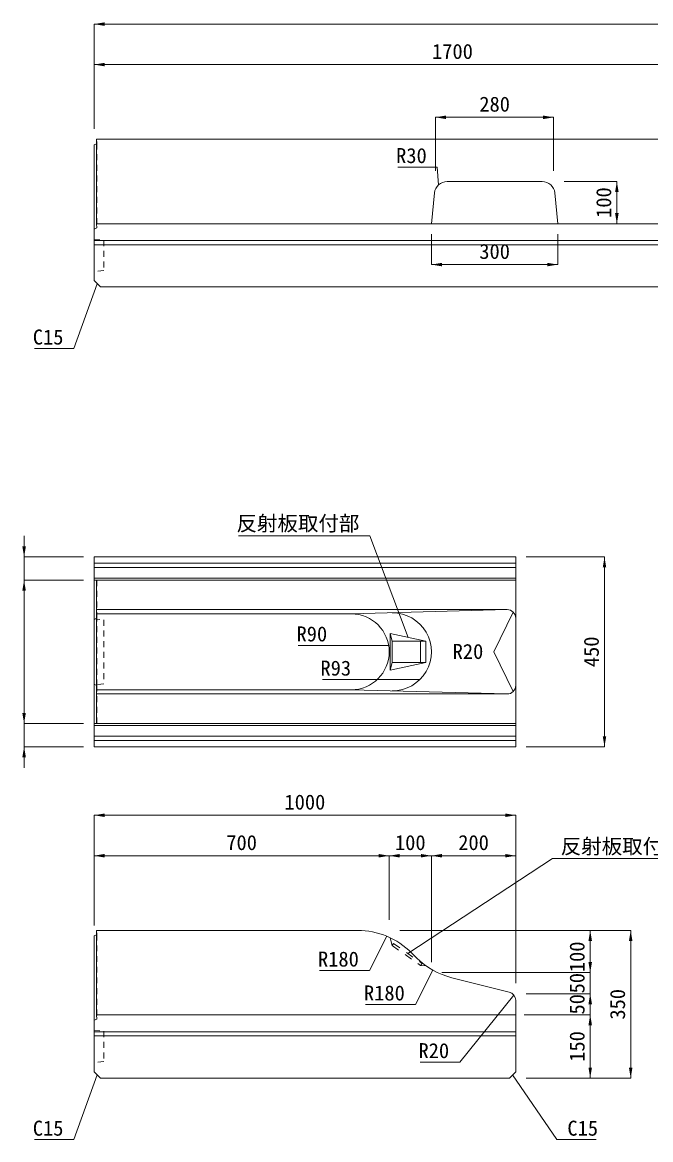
# Model space of a CAD drawing. Units: millimetres, scale not verified. Extents: x 19044 to 37689, y -9270 to 9420.
# Drawn here: x 27568 to 29058, y -7030 to -4381 of the extents above; entities that cross this region are included whole.
import ezdxf
from ezdxf.enums import TextEntityAlignment as Align

# ---------------------------------------------------------------- set-up
doc = ezdxf.new("R2010")
doc.units = ezdxf.units.MM
doc.header["$LTSCALE"] = 25
doc.linetypes.add('USER1', pattern=[1.5, 0.75, -0.75])
doc.linetypes.add('USER2', pattern=[1.0125, 0.5625, -0.45])
for name, color, linetype, lineweight in [('寸法線', 7, 'Continuous', 9), ('引出線', 4, 'Continuous', 13), ('本体', 2, 'Continuous', 5), ('目地', 120, 'Continuous', 5)]:
    doc.layers.add(name, color=color, linetype=linetype, lineweight=lineweight)
doc.styles.add('ＭＳ ゴシック', font='')
doc.styles.get('ＭＳ ゴシック').set_extended_font_data('MS Gothic')

# ---------------------------------------------------------------- blocks, each defined once
blk = doc.blocks.new('filled_arrow')
at = {"color": 0, "linetype": 'Continuous', "lineweight": -2}
blk.add_solid([(7.5, 1.25), (0, 0), (7.5, -1.25)], dxfattribs=at)

msp = doc.modelspace()

# ---------------------------------------------------------------- hatches: boundary and pattern name
at = {"layer": '引出線'}
for points in [[(28732.52, -5967.82), (28732.23, -5966.85), (28731.93, -5966.99)], [(28482.44, -6588.86), (28483.36, -6588.45), (28483.18, -6588.17)]]:
    msp.add_hatch(color=256, dxfattribs=at).paths.add_polyline_path(points)

# ---------------------------------------------------------------- linework, layer by layer
at = {"layer": '寸法線', "lineweight": 13}
for p, q in [((27738.38, -4385.26), (29738.38, -4385.26)), ((27738.38, -4633.48), (27738.38, -4385.26)), ((27738.38, -4481.26), (29438.38, -4481.26)), ((27738.38, -4633.48), (27738.38, -4481.26)), ((28548.38, -4606.27), (28828.38, -4606.27)), ((28548.38, -4733.48), (28548.38, -4606.27)), ((28828.38, -4733.48), (28828.38, -4606.27)), ((28853.38, -4758.48), (28978.25, -4758.48)), ((28978.25, -4758.48), (28978.25, -4858.48)), ((28863.38, -4858.48), (28978.25, -4858.48)), ((28538.38, -4883.48), (28538.38, -4955.47)), ((28838.38, -4883.48), (28838.38, -4955.47)), ((28538.38, -4955.47), (28838.38, -4955.47)), ((27572.5, -5753.67), (27572.5, -5598.67)), ((27713.38, -5648.67), (27572.5, -5648.67)), ((28763.38, -5648.67), (28948.96, -5648.67)), ((28948.96, -5648.67), (28948.96, -6098.67)), ((27572.5, -6043.67), (27572.5, -5703.67)), ((27713.38, -5703.67), (27572.5, -5703.67)), ((27713.38, -5703.67), (27572.5, -5703.67)), ((27572.5, -6148.67), (27572.5, -5993.67)), ((27713.38, -6043.67), (27572.5, -6043.67)), ((27713.38, -6043.67), (27572.5, -6043.67)), ((27713.38, -6098.67), (27572.5, -6098.67)), ((28763.38, -6098.67), (28948.96, -6098.67)), ((27738.38, -6261.17), (28738.38, -6261.17)), ((27738.38, -6522.39), (27738.38, -6261.17)), ((28738.38, -6659.39), (28738.38, -6261.17)), ((27738.38, -6357.17), (28438.38, -6357.17)), ((27738.38, -6522.39), (27738.38, -6357.17)), ((28438.38, -6509.39), (28438.38, -6357.17)), ((28438.38, -6357.17), (28538.38, -6357.17)), ((28438.38, -6509.39), (28438.38, -6357.17)), ((28538.38, -6609.39), (28538.38, -6357.17)), ((28538.38, -6357.17), (28738.38, -6357.17)), ((28538.38, -6609.39), (28538.38, -6357.17)), ((28738.38, -6659.39), (28738.38, -6357.17)), ((28463.38, -6534.39), (29011.07, -6534.39)), ((28463.38, -6534.39), (28915.07, -6534.39)), ((28915.07, -6634.39), (28915.07, -6534.39)), ((29011.07, -6884.39), (29011.07, -6534.39)), ((28915.07, -6734.39), (28915.07, -6584.39)), ((28563.38, -6634.39), (28915.07, -6634.39)), ((28563.38, -6634.39), (28915.07, -6634.39)), ((28915.07, -6659.39), (28915.07, -6784.39)), ((28763.38, -6684.39), (28915.07, -6684.39)), ((28763.38, -6684.39), (28915.07, -6684.39)), ((28758.38, -6734.39), (28915.07, -6734.39)), ((28763.38, -6734.39), (28915.07, -6734.39)), ((28915.07, -6734.39), (28915.07, -6884.39)), ((28763.38, -6884.39), (28915.07, -6884.39)), ((28763.38, -6884.39), (29011.07, -6884.39))]:
    msp.add_line(p, q, dxfattribs=at)
at = {"layer": '引出線'}
for p in [(28732.52, -5779.53), (28732.52, -5967.82)]:
    msp.add_line(p, (28686.48, -5873.67), dxfattribs=at)
for points in [[(28555.4, -4766.23), (28552.41, -4724.19), (28458.51, -4724.19)], [(27745.88, -5000.98), (27690.81, -5154.46), (27597.47, -5154.46)], [(28483.11, -5839.5), (28392.55, -5598.35), (28081.26, -5598.35)], [(28437.07, -5858.37), (28316.22, -5858.37), (28222.32, -5858.37)], [(28510.97, -5939.45), (28372.97, -5939.45), (28280.01, -5939.45)], [(28482.44, -6588.86), (28825.23, -6364.09), (29161.53, -6364.09)], [(28432.7, -6548.09), (28391.35, -6629.34), (28273.07, -6629.34)], [(28541.72, -6628.49), (28500.36, -6709.74), (28382.09, -6709.74)], [(28734.14, -6687.69), (28605.5, -6846.51), (28511.6, -6846.51)], [(27745.88, -6876.89), (27690.81, -7030.37), (27597.47, -7030.37)], [(28730.88, -6876.89), (28835.95, -7030.37), (28929.28, -7030.37)]]:
    msp.add_lwpolyline(points, dxfattribs=at)
for points in [[(28732.52, -5967.82), (28732.23, -5966.85), (28731.93, -5966.99)], [(28482.44, -6588.86), (28483.36, -6588.45), (28483.18, -6588.17)]]:
    msp.add_lwpolyline(points, close=True, dxfattribs=at)
at = {"layer": '本体', "lineweight": 15}
for p, q in [((27744.38, -4658.48), (29363.82, -4658.48)), ((27744.38, -4668.9), (27738.38, -4671.48)), ((27738.38, -4993.48), (27738.38, -4671.48)), ((27744.38, -4858.48), (29738.38, -4858.48)), ((27738.38, -4908.48), (29738.38, -4908.48)), ((27738.38, -4993.48), (27753.38, -5008.48)), ((27753.38, -5008.48), (29723.38, -5008.48)), ((27738.38, -5648.67), (28738.38, -5648.67)), ((27738.38, -6098.67), (27738.38, -5648.67)), ((28738.38, -6098.67), (28738.38, -5648.67)), ((27738.38, -6098.67), (28738.38, -6098.67)), ((27744.38, -6534.39), (28363.82, -6534.39)), ((27744.38, -6544.82), (27738.38, -6547.39)), ((27738.38, -6869.39), (27738.38, -6547.39)), ((28491.1, -6587.11), (28503.12, -6599.13)), ((28586.74, -6646.48), (28723.23, -6680.6)), ((28738.38, -6869.39), (28738.38, -6700)), ((27744.38, -6734.39), (28738.38, -6734.39)), ((27738.38, -6784.39), (28738.38, -6784.39)), ((27738.38, -6869.39), (27753.38, -6884.39)), ((27753.38, -6884.39), (28723.38, -6884.39)), ((28738.38, -6869.39), (28723.38, -6884.39))]:
    msp.add_line(p, q, dxfattribs=at)
at = {"layer": '本体', "lineweight": 9}
for p, q in [((27744.38, -4658.48), (27744.38, -4858.48)), ((27745.38, -4868.48), (27738.38, -4871.48)), ((27744.38, -4858.48), (27745.38, -4868.48)), ((27738.38, -5663.67), (28738.38, -5663.67)), ((27738.38, -5673.67), (28738.38, -5673.67)), ((27744.38, -5783.67), (27744.38, -5703.67)), ((28348.38, -5783.67), (28718.38, -5773.67)), ((27744.38, -5794.1), (27738.38, -5796.67)), ((27744.38, -5963.67), (27744.38, -5783.67)), ((28440.86, -5830.32), (28525.35, -5848.67)), ((28440.86, -5917.03), (28440.86, -5830.32)), ((28525.35, -5898.67), (28525.35, -5848.67)), ((28440.86, -5917.03), (28525.35, -5898.67)), ((27744.38, -5953.25), (27738.38, -5950.67)), ((27744.38, -6043.67), (27744.38, -5963.67)), ((28348.38, -5963.67), (28718.38, -5973.67)), ((27738.38, -6073.67), (28738.38, -6073.67)), ((27738.38, -6083.67), (28738.38, -6083.67)), ((27744.38, -6534.39), (27744.38, -6734.39)), ((27745.38, -6744.39), (27738.38, -6747.39)), ((27744.38, -6734.39), (27745.38, -6744.39))]:
    msp.add_line(p, q, dxfattribs=at)
at = {"layer": '本体', "lineweight": 13}
for p, q in [((28575.53, -4758.48), (28801.23, -4758.48)), ((28538.38, -4858.48), (28545.67, -4785.49)), ((28831.08, -4785.49), (28838.38, -4858.48)), ((27738.38, -4898.48), (29738.38, -4898.48)), ((27738.38, -5703.67), (28738.38, -5703.67)), ((27744.38, -5783.67), (28348.38, -5783.67)), ((27744.38, -5963.67), (28348.38, -5963.67)), ((27738.38, -6043.67), (28738.38, -6043.67)), ((27738.38, -6774.39), (28738.38, -6774.39))]:
    msp.add_line(p, q, dxfattribs=at)
at = {"layer": '本体'}
for p, q in [((27738.38, -5698.67), (28738.38, -5698.67)), ((27744.38, -5773.67), (28718.38, -5773.67)), ((28440.86, -5830.32), (28445.13, -5848.67)), ((28445.13, -5848.67), (28525.35, -5848.67)), ((28445.13, -5898.67), (28445.13, -5848.67)), ((28512.86, -5898.67), (28512.86, -5848.67)), ((28445.13, -5898.67), (28440.86, -5917.03)), ((28445.13, -5898.67), (28525.35, -5898.67)), ((27744.38, -5973.67), (28718.38, -5973.67)), ((27738.38, -6048.67), (28738.38, -6048.67))]:
    msp.add_line(p, q, dxfattribs=at)
at = {"layer": '本体', "linetype": 'USER1', "lineweight": 9}
for p, q in [((28440.86, -6551.71), (28445.13, -6570.06)), ((28448.57, -6565.15), (28445.13, -6570.06)), ((28445.13, -6570.06), (28512.86, -6617.48)), ((28448.57, -6565.15), (28516.3, -6612.57)), ((28516.3, -6612.57), (28512.86, -6617.48)), ((28512.86, -6617.48), (28525.35, -6618.02))]:
    msp.add_line(p, q, dxfattribs=at)
at = {"layer": '本体', "lineweight": 13}
for centre, radius, start, end in [((28575.53, -4788.48), 30, 90, 174.28941), ((28801.23, -4788.48), 30, 5.71059, 90), ((28348.38, -5873.67), 90, 270, 90)]:
    msp.add_arc(centre, radius, start, end, dxfattribs=at)
at = {"layer": '本体', "lineweight": 15}
for centre, radius, start, end in [((28718.38, -5793.67), 20, 0, 90), ((28363.82, -6714.39), 180, 45, 90), ((28630.4, -6471.85), 180, 225, 255.96376), ((28718.38, -6700), 20, 0, 75.96376)]:
    msp.add_arc(centre, radius, start, end, dxfattribs=at)
at = {"layer": '本体', "lineweight": 9}
msp.add_arc((28445.75, -5873.67), 92.62, 269.76641, 90.23359, dxfattribs=at)
at = {"layer": '本体'}
msp.add_arc((28718.38, -5953.67), 20, 270, 0, dxfattribs=at)
at = {"layer": '目地', "linetype": 'USER2'}
for p, q in [((27744.38, -4658.48), (27745.38, -4668.48)), ((27745.38, -4668.48), (27744.38, -4668.9)), ((27745.38, -4668.48), (27745.38, -4868.48)), ((27745.38, -5793.67), (27745.38, -5703.67)), ((27744.38, -5783.67), (27745.38, -5793.67)), ((27745.38, -5793.67), (27744.38, -5794.1)), ((27745.38, -5953.67), (27745.38, -5793.67)), ((27745.38, -5953.67), (27744.38, -5953.25)), ((27744.38, -5963.67), (27745.38, -5953.67)), ((27745.38, -6043.67), (27745.38, -5953.67)), ((27744.38, -6534.39), (27745.38, -6544.39)), ((27745.38, -6544.39), (27744.38, -6544.82)), ((27745.38, -6544.39), (27745.38, -6744.39))]:
    msp.add_line(p, q, dxfattribs=at)
at = {"layer": '目地', "linetype": 'USER2', "lineweight": 13}
for p, q in [((27738.38, -4895.48), (27761.38, -4897.48)), ((27761.38, -4897.48), (27761.38, -4969.48)), ((27761.38, -4969.48), (27738.38, -4971.48)), ((27738.38, -5795.67), (27761.38, -5797.67)), ((27761.38, -5797.67), (27761.38, -5949.67)), ((27761.38, -5949.67), (27738.38, -5951.67)), ((27738.38, -6771.39), (27761.38, -6773.39)), ((27761.38, -6773.39), (27761.38, -6845.39)), ((27761.38, -6845.39), (27738.38, -6847.39))]:
    msp.add_line(p, q, dxfattribs=at)

# ---------------------------------------------------------------- block references
at = {"layer": '寸法線', "lineweight": 13, "xscale": 3.33, "yscale": 3.33}
for p in [(27738.38, -4385.26), (27738.38, -4481.26), (28548.38, -4606.27), (28538.38, -4955.47), (27738.38, -6261.17), (27738.38, -6357.17), (28438.38, -6357.17), (28538.38, -6357.17)]:
    msp.add_blockref('filled_arrow', p, dxfattribs=at)
for p, rotation in [((28828.38, -4606.27), 180), ((28978.25, -4758.48), 270), ((28978.25, -4858.48), 90), ((28838.38, -4955.47), 180), ((27572.5, -5648.67), 90), ((28948.96, -5648.67), 270), ((27572.5, -5703.67), 270), ((27572.5, -5703.67), 270), ((27572.5, -6043.67), 90), ((27572.5, -6043.67), 90), ((28948.96, -6098.67), 90), ((27572.5, -6098.67), 270), ((28738.38, -6261.17), 180), ((28438.38, -6357.17), 180), ((28538.38, -6357.17), 180), ((28738.38, -6357.17), 180), ((28915.07, -6534.39), 270), ((29011.07, -6534.39), 270), ((28915.07, -6634.39), 90), ((28915.07, -6684.39), 270), ((28915.07, -6734.39), 270), ((28915.07, -6734.39), 270), ((28915.07, -6884.39), 90), ((29011.07, -6884.39), 90)]:
    msp.add_blockref('filled_arrow', p, dxfattribs=dict(at, rotation=rotation))
at = {"layer": '引出線', "xscale": 0.133, "yscale": 0.133}
for p, rotation in [((28555.4, -4766.23), 94.1), ((27745.88, -5000.98), 250.3), ((28732.52, -5779.53), 243.9), ((28483.11, -5839.5), 110.6), ((28437.07, -5858.37), 180), ((28510.97, -5939.45), 180), ((28432.7, -6548.09), 243), ((28541.72, -6628.49), 243), ((28734.14, -6687.69), 231), ((27745.88, -6876.89), 250.3), ((28730.88, -6876.89), 304.4)]:
    msp.add_blockref('filled_arrow', p, dxfattribs=dict(at, rotation=rotation))

# ---------------------------------------------------------------- texts
at = {"layer": '寸法線', "style": 'ＭＳ ゴシック'}
for s, p in [('1700', (28588.38, -4450.01)), ('280', (28688.38, -4575.02)), ('300', (28688.38, -4924.22)), ('1000', (28238.38, -6229.92)), ('700', (28088.38, -6325.92)), ('100', (28488.38, -6325.92)), ('200', (28638.38, -6325.92))]:
    msp.add_text(s, height=35.6, dxfattribs=at).set_placement(p, align=Align.MIDDLE_CENTER)
for s, p in [('100', (28947, -4808.48)), ('450', (28917.71, -5873.67)), ('100', (28883.82, -6596.89)), ('50', (28883.82, -6659.39)), ('350', (28979.82, -6709.39)), ('50', (28883.82, -6709.39)), ('150', (28883.82, -6809.39))]:
    msp.add_text(s, height=35.6, rotation=90, dxfattribs=at).set_placement(p, align=Align.MIDDLE_CENTER)
at = {"layer": '引出線', "style": 'ＭＳ ゴシック'}
for s, p in [('R30', (28527.41, -4679.19)), ('C15', (27665.81, -5109.46)), ('反射板取付部', (28367.55, -5551.26)), ('R90', (28291.22, -5813.37)), ('R20', (28661.48, -5854.92)), ('R93', (28347.97, -5894.45)), ('反射板取付部', (29136.53, -6317)), ('R180', (28366.35, -6584.34)), ('R180', (28475.36, -6664.74)), ('R20', (28580.5, -6801.51)), ('C15', (27665.81, -6985.37))]:
    msp.add_text(s, height=35.6, dxfattribs=at).set_placement(p, align=Align.TOP_RIGHT)
msp.add_text('C15', height=35.6, dxfattribs=at).set_placement((28860.95, -6985.37), align=Align.TOP_LEFT)

doc.saveas('drawing.dxf')
